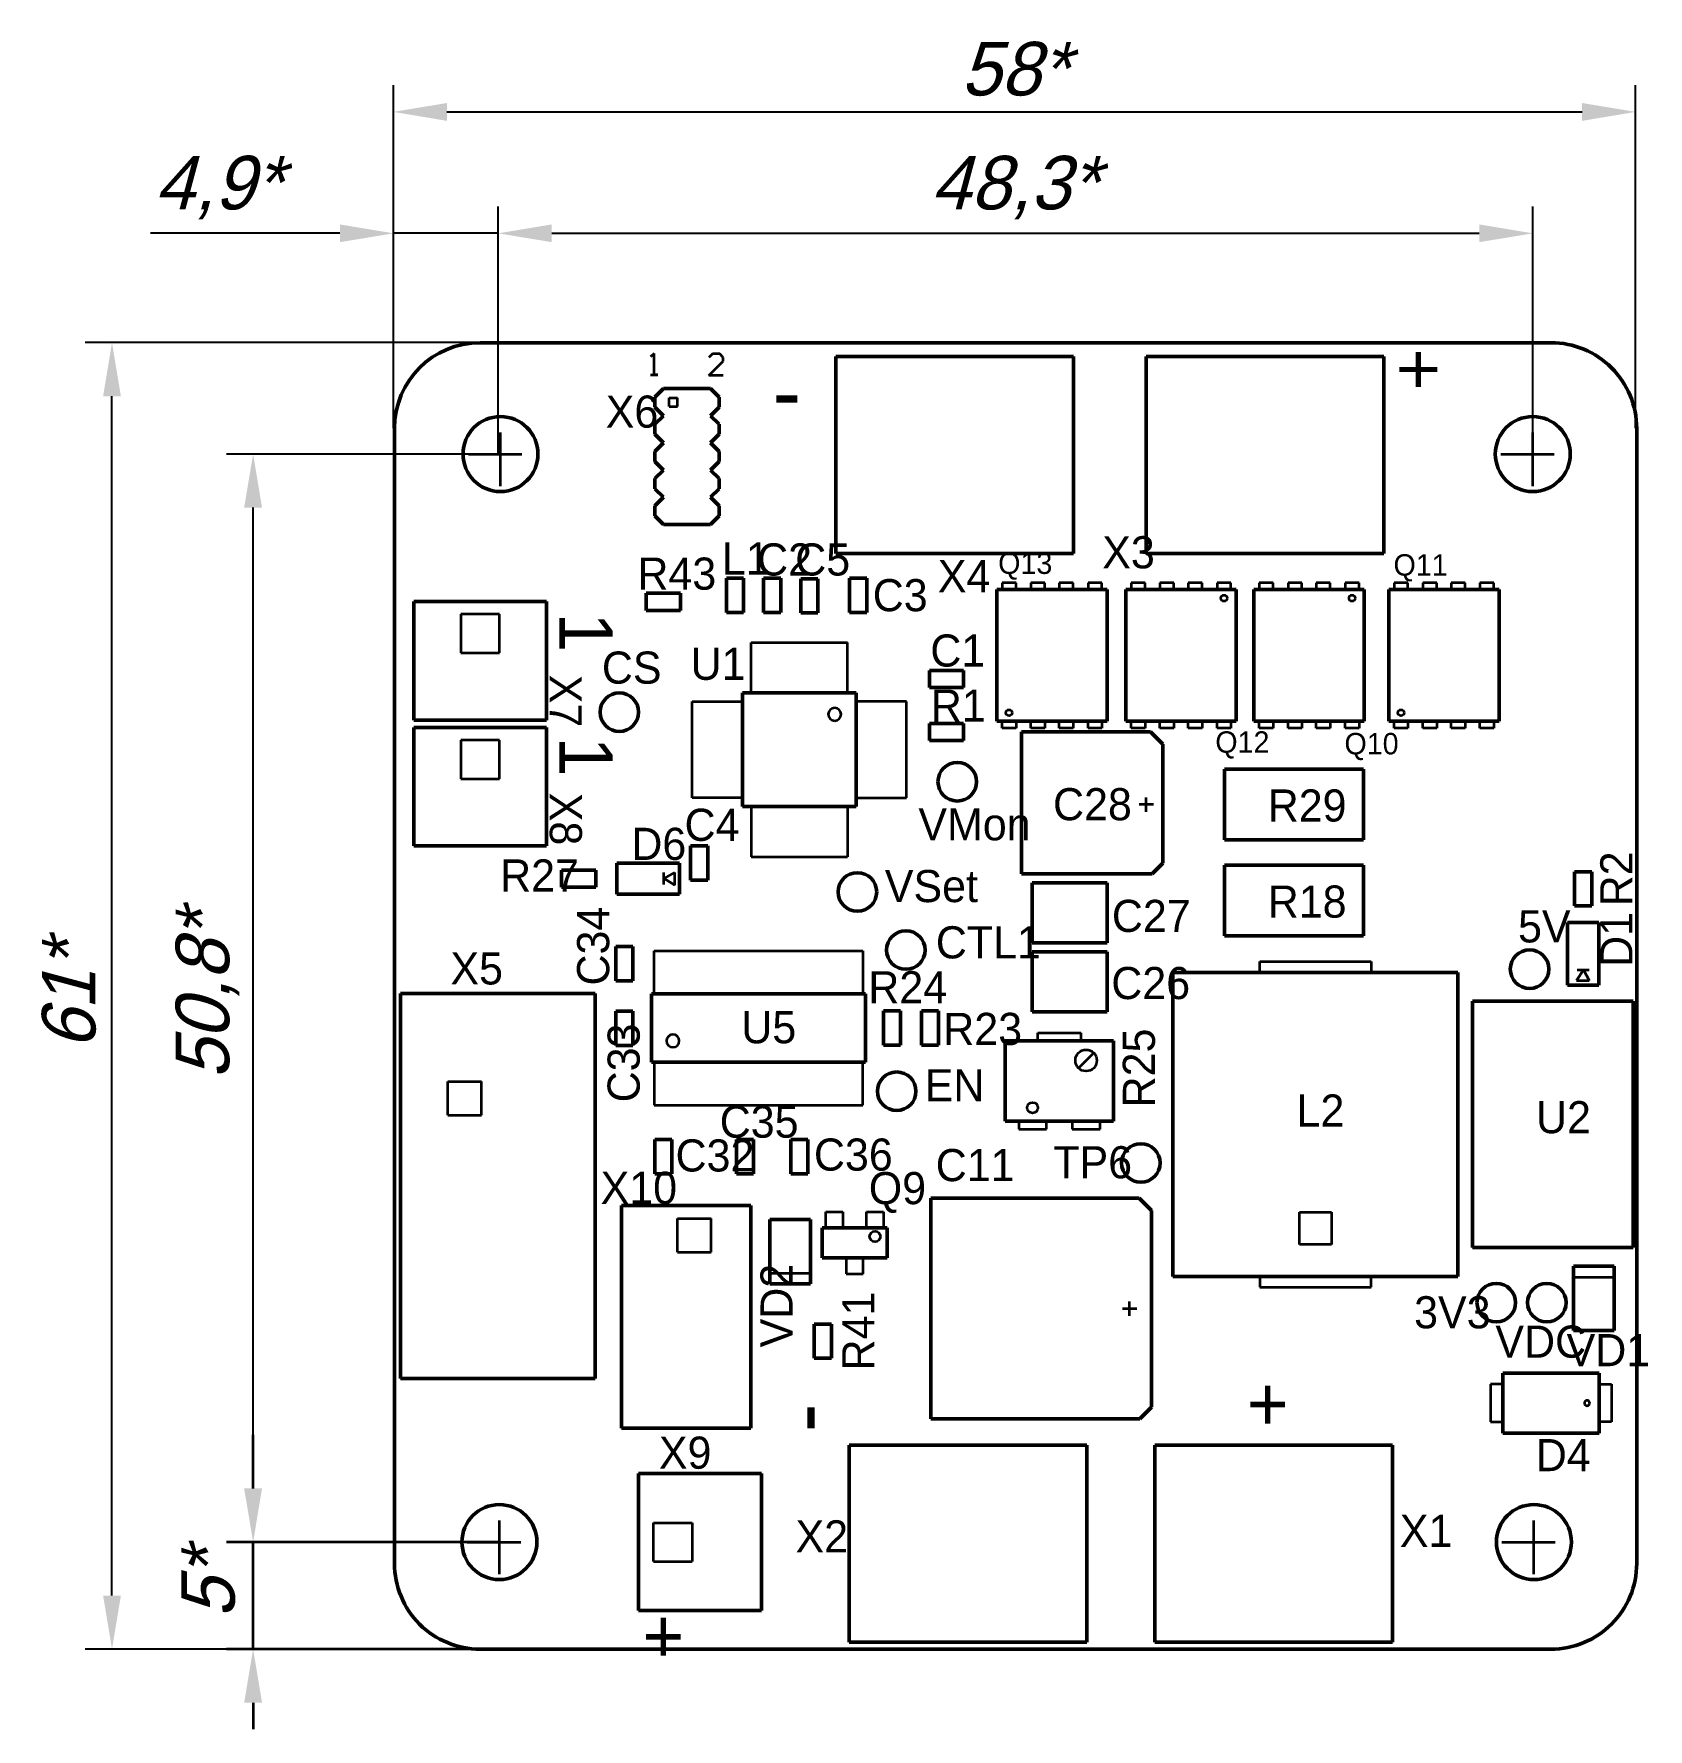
# Model space of a CAD drawing. Extents: x 23088 to 26685, y -1277 to -208.
# Drawn here: x 25885.1 to 26035.9, y -366.8 to -208.5 of the extents above; entities that cross this region are included whole.
import ezdxf

# ---------------------------------------------------------------- set-up
doc = ezdxf.new("R2010")
doc.units = 0
doc.header["$MEASUREMENT"] = 0
doc.linetypes.add('CNTR_ECKD_1', pattern=[7.5, 5, -1, 0.5, -1])
doc.layers.get('0').update_dxf_attribs({"linetype": 'CONTINUOUS', "lineweight": 50})
doc.layers.get('Defpoints').update_dxf_attribs({"color": 8, "linetype": 'CONTINUOUS'})
doc.layers.add('CENTER', color=2, linetype='CNTR_ECKD_1', lineweight=35)
doc.layers.add('DIM', color=1, linetype='CONTINUOUS', lineweight=35)
doc.styles.add('ECKD', font='ec5cdwin.shx', dxfattribs={"oblique": 15})
doc.styles.get("Standard").update_dxf_attribs({"font": 'ec5cdwin.shx'})
doc.dimstyles.new('05', dxfattribs={"dimtxt": 5, "dimasz": 5, "dimexe": 2.5, "dimexo": 0, "dimgap": 1.5, "dimtad": 1, "dimtoh": 1, "dimlfac": 0.5, "dimtxsty": 'ECKD', "dimcen": -3, "dimdle": 1.25, "dimclrd": 256, "dimclre": 256, "dimclrt": 256, "dimaunit": 1, "dimadec": 0, "dimazin": 0, "dimtfac": 0.45, "dimtmove": 0, "dimatfit": 2, "dimfxl": 1, "dimtvp": 0.9, "dimtolj": 1, "dimtzin": 12, "dimarcsym": 1})

# ---------------------------------------------------------------- blocks, each defined once
blk = doc.blocks.new('*D286')
at = {"layer": 'Defpoints', "color": 0, "transparency": 16777216}
for p in [(26034.69, -215.74), (25918.7, -245.29), (26034.69, -245.29)]:
    blk.add_point(p, dxfattribs=at)
at = {"layer": 'DIM', "lineweight": -2, "transparency": 16777216}
for p, q in [((25918.7, -245.29), (25918.7, -213.24)), ((26034.69, -245.29), (26034.69, -213.24)), ((25923.7, -215.74), (26029.69, -215.74))]:
    blk.add_line(p, q, dxfattribs=at)
at = {"layer": 'DIM', "transparency": 16777216}
for points in [[(25923.7, -214.91), (25923.7, -216.58), (25918.7, -215.74)], [(26029.69, -214.91), (26029.69, -216.58), (26034.69, -215.74)]]:
    blk.add_solid(points, dxfattribs=at)
at = {"layer": 'DIM', "transparency": 16777216, "insert": (25976.7, -211.74), "char_height": 5, "attachment_point": 5, "style": 'ECKD'}
blk.add_mtext('\\A1;58*', dxfattribs=at)
blk = doc.blocks.new('*D290')
at = {"layer": 'Defpoints', "color": 0, "transparency": 16777216}
for p in [(25892.42, -237.29), (25926.69, -237.29), (25926.69, -359.29)]:
    blk.add_point(p, dxfattribs=at)
at = {"layer": 'DIM', "lineweight": -2, "transparency": 16777216}
for p, q in [((25926.69, -237.29), (25889.92, -237.29)), ((25892.42, -354.29), (25892.42, -242.29)), ((25926.69, -359.29), (25889.92, -359.29))]:
    blk.add_line(p, q, dxfattribs=at)
at = {"layer": 'DIM', "transparency": 16777216}
for points in [[(25891.59, -242.29), (25893.25, -242.29), (25892.42, -237.29)], [(25891.59, -354.29), (25893.25, -354.29), (25892.42, -359.29)]]:
    blk.add_solid(points, dxfattribs=at)
at = {"layer": 'DIM', "transparency": 16777216, "insert": (25888.41, -298.29), "char_height": 5, "attachment_point": 5, "rotation": 90, "style": 'ECKD'}
blk.add_mtext('\\A1;61*', dxfattribs=at)
blk = doc.blocks.new('*D287')
at = {"layer": 'Defpoints', "color": 0, "transparency": 16777216}
for p in [(25928.49, -227.08), (25918.7, -245.29), (25928.49, -247.69)]:
    blk.add_point(p, dxfattribs=at)
at = {"layer": 'DIM', "lineweight": -2, "transparency": 16777216}
for p, q in [((25918.7, -245.29), (25918.7, -224.58)), ((25928.49, -247.69), (25928.49, -224.58)), ((25913.7, -227.08), (25896, -227.08)), ((25928.49, -227.08), (25918.7, -227.08)), ((25933.49, -227.08), (25938.49, -227.08))]:
    blk.add_line(p, q, dxfattribs=at)
at = {"layer": 'DIM', "transparency": 16777216}
for points in [[(25913.7, -226.25), (25913.7, -227.91), (25918.7, -227.08)], [(25933.49, -226.25), (25933.49, -227.91), (25928.49, -227.08)]]:
    blk.add_solid(points, dxfattribs=at)
at = {"layer": 'DIM', "transparency": 16777216, "insert": (25902.35, -222.81), "char_height": 5, "attachment_point": 5, "style": 'ECKD'}
blk.add_mtext('\\A1;4,9*', dxfattribs=at)
blk = doc.blocks.new('*D288')
at = {"layer": 'Defpoints', "color": 0, "transparency": 16777216}
for p in [(26025.09, -227.08), (25928.49, -247.69), (26025.09, -247.69)]:
    blk.add_point(p, dxfattribs=at)
at = {"layer": 'DIM', "lineweight": -2, "transparency": 16777216}
for p, q in [((25928.49, -247.69), (25928.49, -224.58)), ((26025.09, -247.69), (26025.09, -224.58)), ((25933.49, -227.08), (26020.09, -227.08))]:
    blk.add_line(p, q, dxfattribs=at)
at = {"layer": 'DIM', "transparency": 16777216}
for points in [[(25933.49, -226.25), (25933.49, -227.91), (25928.49, -227.08)], [(26020.09, -226.25), (26020.09, -227.91), (26025.09, -227.08)]]:
    blk.add_solid(points, dxfattribs=at)
at = {"layer": 'DIM', "transparency": 16777216, "insert": (25976.69, -222.81), "char_height": 5, "attachment_point": 5, "style": 'ECKD'}
blk.add_mtext('\\A1;48,3*', dxfattribs=at)
blk = doc.blocks.new('*D289')
at = {"layer": 'Defpoints', "color": 0, "transparency": 16777216}
for p in [(25905.6, -247.69), (25928.49, -247.69), (25928.49, -349.29)]:
    blk.add_point(p, dxfattribs=at)
at = {"layer": 'DIM', "lineweight": -2, "transparency": 16777216}
for p, q in [((25928.49, -247.69), (25903.1, -247.69)), ((25905.6, -344.29), (25905.6, -252.69)), ((25928.49, -349.29), (25903.1, -349.29))]:
    blk.add_line(p, q, dxfattribs=at)
at = {"layer": 'DIM', "transparency": 16777216}
for points in [[(25904.76, -252.69), (25906.43, -252.69), (25905.6, -247.69)], [(25904.76, -344.29), (25906.43, -344.29), (25905.6, -349.29)]]:
    blk.add_solid(points, dxfattribs=at)
at = {"layer": 'DIM', "transparency": 16777216, "insert": (25901.33, -298.29), "char_height": 5, "attachment_point": 5, "rotation": 90, "style": 'ECKD'}
blk.add_mtext('\\A1;50,8*', dxfattribs=at)

msp = doc.modelspace()

# ---------------------------------------------------------------- linework, layer by layer
at = {"color": 2}
for p, q in [((25926.796, -237.293), (26026.796, -237.293)), ((25959.996, -256.993), (25959.996, -238.593)), ((25959.996, -238.593), (25982.196, -238.593)), ((25982.196, -256.993), (25982.196, -238.593)), ((25988.996, -256.993), (25988.996, -238.593)), ((25988.996, -238.593), (26011.196, -238.593)), ((26011.196, -256.993), (26011.196, -238.593)), ((25943.106, -242.37), (25943.906, -241.57)), ((25943.906, -241.57), (25948.306, -241.57)), ((25948.306, -241.57), (25949.106, -242.37)), ((25943.106, -243.31), (25943.106, -242.37)), ((25943.106, -243.31), (25943.906, -244.11)), ((25948.306, -244.11), (25949.106, -243.31)), ((25949.106, -243.31), (25949.106, -242.37)), ((25918.799, -351.297), (25918.799, -245.29)), ((25943.106, -244.91), (25943.906, -244.11)), ((25943.106, -245.85), (25943.106, -244.91)), ((25948.306, -244.11), (25949.106, -244.91)), ((25949.106, -245.85), (25949.106, -244.91)), ((26034.796, -351.293), (26034.796, -245.293)), ((25943.106, -245.85), (25943.906, -246.65)), ((25943.106, -247.45), (25943.906, -246.65)), ((25948.306, -246.65), (25949.106, -245.85)), ((25948.306, -246.65), (25949.106, -247.45)), ((25943.106, -248.39), (25943.106, -247.45)), ((25943.106, -248.39), (25943.906, -249.19)), ((25948.306, -249.19), (25949.106, -248.39)), ((25949.106, -248.39), (25949.106, -247.45)), ((25943.106, -249.99), (25943.906, -249.19)), ((25943.106, -250.93), (25943.106, -249.99)), ((25948.306, -249.19), (25949.106, -249.99)), ((25949.106, -250.93), (25949.106, -249.99)), ((25943.106, -250.93), (25943.906, -251.73)), ((25948.306, -251.73), (25949.106, -250.93)), ((25943.106, -252.53), (25943.906, -251.73)), ((25943.106, -253.47), (25943.106, -252.53)), ((25948.306, -251.73), (25949.106, -252.53)), ((25949.106, -253.47), (25949.106, -252.53)), ((25943.106, -253.47), (25943.906, -254.27)), ((25943.906, -254.27), (25948.306, -254.27)), ((25948.306, -254.27), (25949.106, -253.47)), ((25959.996, -256.993), (25982.196, -256.993)), ((25988.996, -256.993), (26011.196, -256.993)), ((25949.796, -259.293), (25951.396, -259.293)), ((25949.796, -259.293), (25949.796, -262.493)), ((25951.396, -259.293), (25951.396, -262.493)), ((25953.266, -262.493), (25953.266, -259.293)), ((25953.266, -259.293), (25954.866, -259.293)), ((25954.866, -262.493), (25954.866, -259.293)), ((25956.732, -262.531), (25956.732, -259.331)), ((25956.732, -259.331), (25958.332, -259.331)), ((25958.332, -262.531), (25958.332, -259.331)), ((25961.296, -262.493), (25961.296, -259.293)), ((25961.296, -259.293), (25962.896, -259.293)), ((25962.896, -262.493), (25962.896, -259.293)), ((25942.306, -262.293), (25942.306, -260.693)), ((25942.306, -260.693), (25945.506, -260.693)), ((25945.506, -262.293), (25945.506, -260.693)), ((25975.052, -260.352), (25985.352, -260.352)), ((25975.052, -272.652), (25975.052, -260.352)), ((25985.352, -272.652), (25985.352, -260.352)), ((25987.096, -260.352), (25997.396, -260.352)), ((25987.096, -272.652), (25987.096, -260.352)), ((25997.396, -272.652), (25997.396, -260.352)), ((25999.059, -260.352), (26009.359, -260.352)), ((25999.059, -272.652), (25999.059, -260.352)), ((26009.359, -272.652), (26009.359, -260.352)), ((26011.647, -260.352), (26021.947, -260.352)), ((26011.647, -272.652), (26011.647, -260.352)), ((26021.947, -272.652), (26021.947, -260.352)), ((25920.596, -261.457), (25932.996, -261.457)), ((25920.596, -272.537), (25920.596, -261.457)), ((25932.996, -272.537), (25932.996, -261.457)), ((25942.306, -262.293), (25945.506, -262.293)), ((25949.796, -262.493), (25951.396, -262.493)), ((25953.266, -262.493), (25954.866, -262.493)), ((25956.732, -262.531), (25958.332, -262.531)), ((25961.296, -262.493), (25962.896, -262.493)), ((25968.746, -267.893), (25971.946, -267.893)), ((25968.746, -269.493), (25968.746, -267.893)), ((25971.946, -269.493), (25971.946, -267.893)), ((25951.306, -280.593), (25951.306, -269.993)), ((25951.306, -269.993), (25961.906, -269.993)), ((25961.906, -280.593), (25961.906, -269.993)), ((25968.746, -269.493), (25971.946, -269.493)), ((25920.596, -272.537), (25932.996, -272.537)), ((25920.596, -284.293), (25920.596, -273.213)), ((25920.596, -273.213), (25932.996, -273.213)), ((25932.996, -284.293), (25932.996, -273.213)), ((25968.746, -272.843), (25971.946, -272.843)), ((25968.746, -274.443), (25968.746, -272.843)), ((25971.946, -274.443), (25971.946, -272.843)), ((25975.052, -272.652), (25985.352, -272.652)), ((25977.359, -273.633), (25989.409, -273.633)), ((25977.359, -286.883), (25977.359, -273.633)), ((25987.096, -272.652), (25997.396, -272.652)), ((25989.409, -273.633), (25990.559, -274.783)), ((25999.059, -272.652), (26009.359, -272.652)), ((26011.647, -272.652), (26021.947, -272.652)), ((25968.746, -274.443), (25971.946, -274.443)), ((25990.559, -285.883), (25990.559, -274.783)), ((25996.296, -277.133), (26009.296, -277.133)), ((25996.296, -283.733), (25996.296, -277.133)), ((26009.296, -283.733), (26009.296, -277.133)), ((25951.306, -280.593), (25961.906, -280.593)), ((25920.596, -284.293), (25932.996, -284.293)), ((25946.446, -287.493), (25946.446, -284.293)), ((25946.446, -284.293), (25948.046, -284.293)), ((25948.046, -287.493), (25948.046, -284.293)), ((25996.296, -283.733), (26009.296, -283.733)), ((25939.562, -288.789), (25939.562, -285.889)), ((25939.562, -285.889), (25945.404, -285.889)), ((25945.404, -288.789), (25945.404, -285.889)), ((25989.559, -286.883), (25990.559, -285.883)), ((25996.296, -286.092), (26009.296, -286.092)), ((25996.296, -292.692), (25996.296, -286.092)), ((26009.296, -292.692), (26009.296, -286.092)), ((25934.398, -288.139), (25934.398, -286.539)), ((25934.398, -286.539), (25937.598, -286.539)), ((25937.598, -288.139), (25937.598, -286.539)), ((25946.446, -287.493), (25948.046, -287.493)), ((25977.359, -286.883), (25989.559, -286.883)), ((25978.344, -293.347), (25978.344, -287.747)), ((25978.344, -287.747), (25985.344, -287.747)), ((25985.344, -293.347), (25985.344, -287.747)), ((26028.996, -289.893), (26028.996, -286.693)), ((26028.996, -286.693), (26030.596, -286.693)), ((26030.596, -289.893), (26030.596, -286.693)), ((25934.398, -288.139), (25937.598, -288.139)), ((25939.562, -288.789), (25945.404, -288.789)), ((26028.996, -289.893), (26030.596, -289.893)), ((25996.296, -292.692), (26009.296, -292.692)), ((26028.346, -291.45), (26031.246, -291.45)), ((26028.346, -297.292), (26028.346, -291.45)), ((26031.246, -297.292), (26031.246, -291.45)), ((25939.462, -296.893), (25939.462, -293.693)), ((25939.462, -293.693), (25941.062, -293.693)), ((25941.062, -296.893), (25941.062, -293.693)), ((25978.344, -293.347), (25985.344, -293.347)), ((25978.344, -294.17), (25985.344, -294.17)), ((25978.344, -299.77), (25978.344, -294.17)), ((25985.344, -299.77), (25985.344, -294.17)), ((25939.462, -296.893), (25941.062, -296.893)), ((25991.496, -296.093), (26018.096, -296.093)), ((25991.496, -324.493), (25991.496, -296.093)), ((26018.096, -324.493), (26018.096, -296.093)), ((26028.346, -297.292), (26031.246, -297.292)), ((25919.366, -334.013), (25919.366, -298.053)), ((25919.366, -298.053), (25937.546, -298.053)), ((25937.546, -334.013), (25937.546, -298.053)), ((25942.796, -304.493), (25942.796, -298.093)), ((25942.796, -298.093), (25962.796, -298.093)), ((25962.796, -304.493), (25962.796, -298.093)), ((26034.465, -298.793), (26019.465, -298.793)), ((26019.465, -298.793), (26019.465, -321.793)), ((26034.465, -321.793), (26034.465, -298.793)), ((25939.462, -302.917), (25939.462, -299.717)), ((25939.462, -299.717), (25941.062, -299.717)), ((25941.062, -302.917), (25941.062, -299.717)), ((25964.448, -299.693), (25966.048, -299.693)), ((25964.448, -302.893), (25964.448, -299.693)), ((25966.048, -302.893), (25966.048, -299.693)), ((25967.996, -299.693), (25969.596, -299.693)), ((25967.996, -302.893), (25967.996, -299.693)), ((25969.596, -302.893), (25969.596, -299.693)), ((25978.344, -299.77), (25985.344, -299.77)), ((25939.462, -302.917), (25941.062, -302.917)), ((25964.448, -302.893), (25966.048, -302.893)), ((25967.996, -302.893), (25969.596, -302.893)), ((25975.835, -309.993), (25975.835, -302.493)), ((25975.835, -302.493), (25985.935, -302.493)), ((25985.935, -309.993), (25985.935, -302.493)), ((25942.796, -304.493), (25962.796, -304.493)), ((25975.835, -309.993), (25985.935, -309.993)), ((25943.106, -314.893), (25943.106, -311.693)), ((25943.106, -311.693), (25944.706, -311.693)), ((25944.706, -314.893), (25944.706, -311.693)), ((25950.726, -314.893), (25950.726, -311.693)), ((25950.726, -311.693), (25952.326, -311.693)), ((25952.326, -314.893), (25952.326, -311.693)), ((25955.806, -314.893), (25955.806, -311.693)), ((25955.806, -311.693), (25957.406, -311.693)), ((25957.406, -314.893), (25957.406, -311.693)), ((25943.106, -314.893), (25944.706, -314.893)), ((25950.726, -314.893), (25952.326, -314.893)), ((25955.806, -314.893), (25957.406, -314.893)), ((25939.996, -317.867), (25952.076, -317.867)), ((25939.996, -338.667), (25939.996, -317.867)), ((25952.076, -338.667), (25952.076, -317.867)), ((25968.896, -317.186), (25988.346, -317.186)), ((25968.896, -337.786), (25968.896, -317.186)), ((25988.346, -317.186), (25989.496, -318.336)), ((25953.855, -319.17), (25957.655, -319.17)), ((25953.855, -325.17), (25953.855, -319.17)), ((25957.655, -325.17), (25957.655, -319.17)), ((25989.496, -336.686), (25989.496, -318.336)), ((25958.73, -319.952), (25964.81, -319.952)), ((25958.73, -322.752), (25958.73, -319.952)), ((25964.81, -322.752), (25964.81, -319.952)), ((25958.73, -322.752), (25964.81, -322.752)), ((26019.465, -321.793), (26034.465, -321.793)), ((25991.496, -324.493), (26018.096, -324.493)), ((26028.896, -329.543), (26028.896, -323.543)), ((26028.896, -323.543), (26032.696, -323.543)), ((26032.696, -329.543), (26032.696, -323.543)), ((25953.855, -325.17), (25957.655, -325.17)), ((25957.996, -328.932), (25959.596, -328.932)), ((25957.996, -332.132), (25957.996, -328.932)), ((25959.596, -332.132), (25959.596, -328.932)), ((26028.896, -329.543), (26032.696, -329.543)), ((25957.996, -332.132), (25959.596, -332.132)), ((26022.296, -333.515), (26031.296, -333.515)), ((26022.296, -339.115), (26022.296, -333.515)), ((26031.296, -339.115), (26031.296, -333.515)), ((25919.366, -334.013), (25937.546, -334.013)), ((25988.396, -337.786), (25989.496, -336.686)), ((25939.996, -338.667), (25952.076, -338.667)), ((25968.896, -337.786), (25988.396, -337.786)), ((25961.257, -340.231), (25983.457, -340.231)), ((25961.257, -358.631), (25961.257, -340.231)), ((25983.457, -358.631), (25983.457, -340.231)), ((25989.796, -358.631), (25989.796, -340.231)), ((25989.796, -340.231), (26011.996, -340.231)), ((26011.996, -358.631), (26011.996, -340.231)), ((26022.296, -339.115), (26031.296, -339.115)), ((25941.596, -355.693), (25941.596, -342.893)), ((25941.596, -342.893), (25953.076, -342.893)), ((25953.076, -355.693), (25953.076, -342.893)), ((25941.596, -355.693), (25953.076, -355.693)), ((25926.796, -359.293), (26026.796, -359.293)), ((25961.257, -358.631), (25983.457, -358.631)), ((25989.796, -358.631), (26011.996, -358.631))]:
    msp.add_line(p, q, dxfattribs=at)
for centre in [(25928.697, -247.693), (26025.094, -247.693), (25928.596, -349.293), (26025.196, -349.293)]:
    msp.add_circle(centre, 3.5, dxfattribs=at)
for centre, radius, start, end in [((25926.796, -245.29), 7.997, 90.00131, 179.99891), ((26026.796, -245.293), 8, 0.00001, 90.00065), ((25939.796, -271.793), 1.8, 0, 180), ((25939.796, -271.793), 1.8, 180, 0), ((25971.349, -278.294), 1.8, 0, 180), ((25971.349, -278.294), 1.8, 180, 0), ((25962.026, -288.585), 1.8, 0, 180), ((25962.026, -288.585), 1.8, 180, 0), ((25966.552, -294.009), 1.8, 0, 180), ((25966.552, -294.009), 1.8, 180, 0), ((26024.796, -295.793), 1.8, 90, 270), ((26024.796, -295.793), 1.8, 270, 90), ((25965.696, -307.193), 1.8, 90, 270), ((25965.696, -307.193), 1.8, 90, 270), ((25965.696, -307.193), 1.8, 270, 90), ((25965.696, -307.193), 1.8, 270, 90), ((25988.496, -313.893), 1.8, 0, 180), ((25988.496, -313.893), 1.8, 0, 180), ((25988.496, -313.893), 1.8, 180, 0), ((25988.496, -313.893), 1.8, 180, 0), ((26021.681, -326.936), 1.8, 0, 180), ((26021.681, -326.936), 1.8, 0, 180), ((26026.403, -326.936), 1.8, 90, 270), ((26026.403, -326.936), 1.8, 90, 270), ((26026.403, -326.936), 1.8, 270, 90), ((26021.681, -326.936), 1.8, 180, 0), ((26021.681, -326.936), 1.8, 180, 0), ((25926.796, -351.297), 7.997, 179.99997, 270.00043), ((26026.796, -351.293), 8, 269.99909, 360)]:
    msp.add_arc(centre, radius, start, end, dxfattribs=at)
at = {"layer": 'CENTER', "color": 2}
for p, q in [((25928.697, -250.693), (25928.697, -244.693)), ((26025.094, -250.693), (26025.094, -244.693)), ((25925.697, -247.693), (25931.697, -247.693)), ((26022.094, -247.693), (26028.094, -247.693)), ((25928.596, -352.293), (25928.596, -346.293)), ((26025.196, -352.293), (26025.196, -346.293)), ((25925.596, -349.293), (25931.596, -349.293)), ((26022.196, -349.293), (26028.196, -349.293))]:
    msp.add_line(p, q, dxfattribs=at)
at = {"layer": 'DIM', "color": 2}
for p, q in [((25943.049, -238.294), (25942.716, -238.627)), ((25943.049, -240.293), (25943.049, -238.294)), ((25948.499, -238.344), (25948.166, -238.677)), ((25948.166, -240.343), (25949.499, -239.01)), ((25949.165, -238.344), (25948.499, -238.344)), ((25949.499, -238.677), (25949.165, -238.344)), ((25949.499, -239.01), (25949.499, -238.677)), ((25942.716, -240.293), (25943.382, -240.293)), ((25943.382, -240.293), (25943.049, -240.293)), ((25949.499, -240.343), (25948.166, -240.343)), ((25944.436, -242.44), (25945.236, -242.44)), ((25944.436, -243.24), (25944.436, -242.44)), ((25944.436, -243.24), (25945.236, -243.24)), ((25945.236, -243.24), (25945.236, -242.44)), ((25976.838, -259.714), (25975.538, -259.714)), ((25975.538, -259.714), (25975.538, -260.352)), ((25976.838, -260.352), (25976.838, -259.714)), ((25979.531, -259.714), (25978.231, -259.714)), ((25978.231, -259.714), (25978.231, -260.352)), ((25979.531, -260.352), (25979.531, -259.714)), ((25982.172, -259.714), (25980.872, -259.714)), ((25980.872, -259.714), (25980.872, -260.352)), ((25982.172, -260.352), (25982.172, -259.714)), ((25984.865, -259.714), (25983.565, -259.714)), ((25983.565, -259.714), (25983.565, -260.352)), ((25984.865, -260.352), (25984.865, -259.714)), ((25988.883, -259.714), (25987.583, -259.714)), ((25987.583, -259.714), (25987.583, -260.352)), ((25988.883, -260.352), (25988.883, -259.714)), ((25991.575, -259.714), (25990.275, -259.714)), ((25990.275, -259.714), (25990.275, -260.352)), ((25991.575, -260.352), (25991.575, -259.714)), ((25994.217, -259.714), (25992.917, -259.714)), ((25992.917, -259.714), (25992.917, -260.352)), ((25994.217, -260.352), (25994.217, -259.714)), ((25996.909, -259.714), (25995.609, -259.714)), ((25995.609, -259.714), (25995.609, -260.352)), ((25996.909, -260.352), (25996.909, -259.714)), ((26000.846, -259.714), (25999.546, -259.714)), ((25999.546, -259.714), (25999.546, -260.352)), ((26000.846, -260.352), (26000.846, -259.714)), ((26003.538, -259.714), (26002.238, -259.714)), ((26002.238, -259.714), (26002.238, -260.352)), ((26003.538, -260.352), (26003.538, -259.714)), ((26006.18, -259.714), (26004.88, -259.714)), ((26004.88, -259.714), (26004.88, -260.352)), ((26006.18, -260.352), (26006.18, -259.714)), ((26008.872, -259.714), (26007.572, -259.714)), ((26007.572, -259.714), (26007.572, -260.352)), ((26008.872, -260.352), (26008.872, -259.714)), ((26013.434, -259.714), (26012.134, -259.714)), ((26012.134, -259.714), (26012.134, -260.352)), ((26013.434, -260.352), (26013.434, -259.714)), ((26016.126, -259.714), (26014.826, -259.714)), ((26014.826, -259.714), (26014.826, -260.352)), ((26016.126, -260.352), (26016.126, -259.714)), ((26018.768, -259.714), (26017.468, -259.714)), ((26017.468, -259.714), (26017.468, -260.352)), ((26018.768, -260.352), (26018.768, -259.714)), ((26021.46, -259.714), (26020.16, -259.714)), ((26020.16, -259.714), (26020.16, -260.352)), ((26021.46, -260.352), (26021.46, -259.714)), ((25924.992, -262.654), (25924.992, -266.26)), ((25928.599, -262.654), (25924.992, -262.654)), ((25928.599, -266.26), (25928.599, -262.654)), ((25952.106, -269.993), (25952.106, -265.293)), ((25952.106, -265.293), (25961.106, -265.293)), ((25961.106, -269.993), (25961.106, -265.293)), ((25924.992, -266.26), (25928.599, -266.26)), ((25946.606, -279.793), (25946.606, -270.793)), ((25946.606, -270.793), (25951.306, -270.793)), ((25966.606, -270.793), (25961.906, -270.793)), ((25966.606, -279.793), (25966.606, -270.793)), ((25975.538, -273.29), (25975.538, -272.652)), ((25976.838, -273.29), (25975.538, -273.29)), ((25976.838, -272.652), (25976.838, -273.29)), ((25978.231, -273.29), (25978.231, -272.652)), ((25979.531, -273.29), (25978.231, -273.29)), ((25979.531, -272.652), (25979.531, -273.29)), ((25980.872, -273.29), (25980.872, -272.652)), ((25982.172, -273.29), (25980.872, -273.29)), ((25982.172, -272.652), (25982.172, -273.29)), ((25983.565, -273.29), (25983.565, -272.652)), ((25984.865, -273.29), (25983.565, -273.29)), ((25984.865, -272.652), (25984.865, -273.29)), ((25987.583, -273.29), (25987.583, -272.652)), ((25988.883, -273.29), (25987.583, -273.29)), ((25988.883, -272.652), (25988.883, -273.29)), ((25990.275, -273.29), (25990.275, -272.652)), ((25991.575, -273.29), (25990.275, -273.29)), ((25991.575, -272.652), (25991.575, -273.29)), ((25992.917, -273.29), (25992.917, -272.652)), ((25994.217, -273.29), (25992.917, -273.29)), ((25994.217, -272.652), (25994.217, -273.29)), ((25995.609, -273.29), (25995.609, -272.652)), ((25996.909, -273.29), (25995.609, -273.29)), ((25996.909, -272.652), (25996.909, -273.29)), ((25999.546, -273.29), (25999.546, -272.652)), ((26000.846, -273.29), (25999.546, -273.29)), ((26000.846, -272.652), (26000.846, -273.29)), ((26002.238, -273.29), (26002.238, -272.652)), ((26003.538, -273.29), (26002.238, -273.29)), ((26003.538, -272.652), (26003.538, -273.29)), ((26004.88, -273.29), (26004.88, -272.652)), ((26006.18, -273.29), (26004.88, -273.29)), ((26006.18, -272.652), (26006.18, -273.29)), ((26007.572, -273.29), (26007.572, -272.652)), ((26008.872, -273.29), (26007.572, -273.29)), ((26008.872, -272.652), (26008.872, -273.29)), ((26012.134, -273.29), (26012.134, -272.652)), ((26013.434, -273.29), (26012.134, -273.29)), ((26013.434, -272.652), (26013.434, -273.29)), ((26014.826, -273.29), (26014.826, -272.652)), ((26016.126, -273.29), (26014.826, -273.29)), ((26016.126, -272.652), (26016.126, -273.29)), ((26017.468, -273.29), (26017.468, -272.652)), ((26018.768, -273.29), (26017.468, -273.29)), ((26018.768, -272.652), (26018.768, -273.29)), ((26020.16, -273.29), (26020.16, -272.652)), ((26021.46, -273.29), (26020.16, -273.29)), ((26021.46, -272.652), (26021.46, -273.29)), ((25924.992, -274.41), (25924.992, -278.017)), ((25928.599, -274.41), (25924.992, -274.41)), ((25928.599, -278.017), (25928.599, -274.41)), ((25924.992, -278.017), (25928.599, -278.017)), ((25951.306, -279.793), (25946.606, -279.793)), ((25961.906, -279.793), (25966.606, -279.793)), ((25989.004, -281.099), (25989.004, -279.766)), ((25952.106, -280.593), (25952.106, -285.293)), ((25961.106, -280.593), (25961.106, -285.293)), ((25989.671, -280.432), (25988.338, -280.432)), ((25952.106, -285.293), (25961.106, -285.293)), ((25943.96, -287.898), (25943.96, -286.78)), ((25943.971, -287.321), (25944.976, -286.78)), ((25943.971, -287.321), (25944.976, -287.948)), ((25944.976, -287.948), (25944.976, -286.78)), ((25943.052, -298.093), (25943.052, -294.091)), ((25943.052, -294.091), (25962.539, -294.091)), ((25962.539, -294.091), (25962.539, -298.093)), ((25999.592, -296.093), (25999.592, -295.09)), ((25999.592, -295.09), (26009.999, -295.09)), ((26009.999, -295.09), (26009.999, -296.093)), ((26029.186, -296.863), (26029.814, -295.859)), ((26029.237, -295.847), (26030.354, -295.847)), ((26029.814, -295.859), (26030.354, -296.863)), ((26029.186, -296.863), (26030.354, -296.863)), ((25978.885, -302.493), (25978.885, -301.743)), ((25978.885, -301.743), (25982.885, -301.743)), ((25982.885, -301.743), (25982.885, -302.493)), ((25982.678, -305.029), (25984.092, -303.615)), ((25943.052, -304.493), (25943.052, -308.496)), ((25962.539, -308.496), (25962.539, -304.493)), ((25923.787, -309.425), (25923.787, -306.285)), ((25923.787, -306.285), (25926.927, -306.285)), ((25926.927, -309.425), (25926.927, -306.285)), ((25943.052, -308.496), (25962.539, -308.496)), ((25923.787, -309.425), (25926.927, -309.425)), ((25977.085, -309.993), (25977.085, -310.743)), ((25979.685, -310.743), (25979.685, -309.993)), ((25982.085, -309.993), (25982.085, -310.743)), ((25984.685, -310.743), (25984.685, -309.993)), ((25977.085, -310.743), (25979.685, -310.743)), ((25982.085, -310.743), (25984.685, -310.743)), ((25945.226, -322.217), (25945.226, -319.077)), ((25945.226, -319.077), (25948.366, -319.077)), ((25948.366, -322.217), (25948.366, -319.077)), ((25959.07, -319.952), (25959.07, -318.452)), ((25959.07, -318.452), (25960.67, -318.452)), ((25960.67, -318.452), (25960.67, -319.952)), ((25962.87, -319.952), (25962.87, -318.452)), ((25962.87, -318.452), (25964.47, -318.452)), ((25964.47, -318.452), (25964.47, -319.952)), ((26003.296, -321.493), (26003.296, -318.493)), ((26003.296, -318.493), (26006.296, -318.493)), ((26006.296, -318.493), (26006.296, -321.493)), ((25945.226, -322.217), (25948.366, -322.217)), ((25960.97, -322.752), (25960.97, -324.252)), ((25962.57, -324.252), (25962.57, -322.752)), ((26006.296, -321.493), (26003.296, -321.493)), ((25953.855, -324.17), (25957.655, -324.17)), ((25960.97, -324.252), (25962.57, -324.252)), ((25999.592, -324.493), (25999.592, -325.497)), ((26009.999, -325.497), (26009.999, -324.493)), ((25999.592, -325.497), (26009.999, -325.497)), ((26028.896, -324.543), (26032.696, -324.543)), ((25988.115, -327.511), (25986.782, -327.511)), ((25987.448, -328.177), (25987.448, -326.844)), ((26022.296, -334.562), (26021.142, -334.562)), ((26021.142, -334.562), (26021.142, -338.069)), ((26031.296, -334.562), (26032.449, -334.562)), ((26032.449, -334.562), (26032.449, -338.069)), ((26021.142, -338.069), (26022.296, -338.069)), ((26032.449, -338.069), (26031.296, -338.069)), ((25905.597, -344.293), (25905.597, -339.293)), ((25942.992, -347.49), (25946.599, -347.49)), ((25942.992, -351.097), (25942.992, -347.49)), ((25946.599, -347.49), (25946.599, -351.097)), ((25928.494, -349.293), (25903.097, -349.293)), ((25905.597, -359.293), (25905.597, -349.293)), ((25942.992, -351.097), (25946.599, -351.097)), ((25926.694, -359.293), (25903.097, -359.293)), ((25905.597, -364.293), (25905.597, -366.759))]:
    msp.add_line(p, q, dxfattribs=at)
for centre, radius in [((25996.259, -261.15), 0.291), ((26008.222, -261.15), 0.291), ((25976.188, -271.854), 0.291), ((26012.784, -271.854), 0.291), ((25983.385, -304.322), 1), ((25978.385, -308.732), 0.5), ((25963.67, -320.762), 0.5)]:
    msp.add_circle(centre, radius, dxfattribs=at)
for centre, radius, start, end in [((25959.906, -271.993), 0.6, 90, 270), ((25959.906, -271.993), 0.6, 270, 90), ((25944.796, -302.493), 0.6, 90, 270), ((25944.796, -302.493), 0.6, 270, 90), ((26030.165, -336.315), 0.25, 0, 180), ((26030.165, -336.315), 0.25, 180, 0)]:
    msp.add_arc(centre, radius, start, end, dxfattribs=at)
for points in [[(25904.763, -344.293), (25906.43, -344.293), (25905.597, -349.293)], [(25904.763, -364.293), (25906.43, -364.293), (25905.597, -359.293)]]:
    msp.add_solid(points, dxfattribs=at)

# ---------------------------------------------------------------- texts
for s, height, rotation, p in [('+', 5, 90, (26016.821, -241.748)), ('-', 6, 180, (25956.776, -240.237)), ('1', 5, 270, (25934.187, -262.487)), ('X7', 3, 270, (25933.291, -268.303)), ('1', 5, 270, (25934.187, -274.087)), ('X8', 3, 270, (25933.302, -279.32)), ('R2', 3, 90, (26034.395, -289.929)), ('C34', 3, 90, (25938.848, -297.32)), ('D1', 3, 90, (26034.395, -295.584)), ('C33', 3, 90, (25941.698, -308.232)), ('R25', 3, 90, (25989.807, -308.703)), ('VD2', 3, 90, (25955.975, -331.113)), ('R41', 3, 90, (25963.613, -333.265)), ('-', 6, 90, (25960.016, -339.023)), ('+', 5, 180, (25945.851, -355.718))]:
    msp.add_text(s, height=height, rotation=rotation, dxfattribs=at).set_placement(p)
for s, height, p in [('X6', 3, (25938.525, -245.229)), ('L1', 3, (25949.368, -258.946)), ('С2', 3, (25952.657, -259.036)), ('С5', 3, (25956.218, -259.036)), ('X3', 3, (25984.89, -258.367)), ('R43', 3, (25941.483, -260.359)), ('X4', 3, (25969.537, -260.598)), ('Q13', 2, (25975.171, -258.887)), ('Q11', 2, (26012.087, -259.047)), ('С3', 3, (25963.457, -262.37)), ('U1', 3, (25946.446, -268.778)), ('С1', 3, (25968.836, -267.541)), ('CS', 3, (25938.163, -269.135)), ('R1', 3, (25968.878, -272.68)), ('Q12', 2, (25995.449, -275.585)), ('Q10', 2, (26007.508, -275.736)), ('С28', 3, (25980.293, -281.89)), ('R29', 3, (26000.342, -282.011)), ('С4', 3, (25945.884, -283.813)), ('VMon', 3, (25967.721, -283.761)), ('D6', 3, (25940.914, -285.593)), ('R27', 3, (25928.662, -288.544)), ('VSet', 3, (25964.586, -289.534)), ('R18', 3, (26000.342, -290.983)), ('С27', 3, (25985.789, -292.321)), ('5V', 3, (26023.716, -293.299)), ('CTL1', 3, (25969.35, -294.79)), ('X5', 3, (25924.02, -297.225)), ('R24', 3, (25963.044, -298.984)), ('С26', 3, (25985.735, -298.59)), ('U5', 3, (25951.184, -302.717)), ('R23', 3, (25970.045, -302.874)), ('EN', 3, (25968.309, -308.141)), ('С35', 3, (25949.17, -311.533)), ('L2', 3, (26003.035, -310.494)), ('U2', 3, (26025.396, -311.118)), ('С32', 3, (25945.045, -314.689)), ('С36', 3, (25957.965, -314.61)), ('С11', 3, (25969.338, -315.591)), ('TP6', 3, (25980.318, -315.326)), ('X10', 3, (25938.047, -317.712)), ('Q9', 3, (25963.089, -317.741)), ('3V3', 3, (26014.014, -329.337)), ('VDC', 3, (26021.6, -332.076)), ('VD1', 3, (26028.252, -332.87)), ('+', 5, (25998.38, -338.869)), ('X9', 3, (25943.488, -342.445)), ('D4', 3, (26025.376, -342.673)), ('X2', 3, (25956.247, -350.262)), ('X1', 3, (26012.676, -349.745))]:
    msp.add_text(s, height=height, dxfattribs=at).set_placement(p)
at = {"layer": 'DIM', "color": 2, "insert": (25901.417, -353.245), "char_height": 5, "attachment_point": 5, "rotation": 90, "style": 'ECKD'}
msp.add_mtext('\\A1;5*', dxfattribs=at)

# ---------------------------------------------------------------- dimensions: what is measured, and where the dimension line sits
at = {"layer": 'DIM', "color": 2}
for base, p1, p2, text, picture, middle in [((26034.694, -215.743), (25918.698, -245.29), (26034.694, -245.293), '58*', '*D286', (25976.696, -215.743)), ((25928.494, -227.079), (25918.698, -245.29), (25928.494, -247.693), '4,9*', '*D287', (25902.351, -227.079)), ((26025.094, -227.079), (25928.494, -247.693), (26025.094, -247.693), '48,3*', '*D288', (25976.694, -227.079))]:
    dim = msp.add_linear_dim(base=base, p1=p1, p2=p2, text=text, dimstyle='05', dxfattribs=at)
    dim.commit()
    dim.dimension.update_dxf_attribs({"geometry": picture, "text_midpoint": middle, "dimtype": 160})
at = {"layer": 'DIM'}
dim = msp.add_linear_dim(base=(25892.421, -237.293), p1=(25926.694, -359.293), p2=(25926.694, -237.293), angle=90, text='61*', dimstyle='05', dxfattribs=at)
dim.commit()
dim.dimension.update_dxf_attribs({"geometry": '*D290', "text_midpoint": (25892.421, -298.293), "dimtype": 160})
at = {"layer": 'DIM', "color": 2}
dim = msp.add_linear_dim(base=(25905.597, -247.693), p1=(25928.494, -349.293), p2=(25928.494, -247.693), angle=90, text='50,8*', dimstyle='05', dxfattribs=at)
dim.commit()
dim.dimension.update_dxf_attribs({"geometry": '*D289', "text_midpoint": (25905.597, -298.293), "dimtype": 160})

doc.saveas('drawing.dxf')
